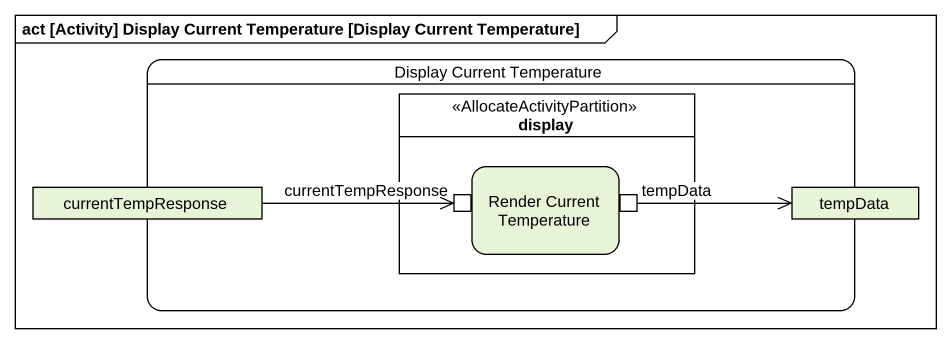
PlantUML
@startuml
mainframe act [Activity] Display Current Temperature [Display Current Temperature]
hide empty description
state "Display Current Temperature" as Display_Current_Temperature {
  state display <<AllocateActivityPartition>> {
    state "Render Current Temperature" as Render_Current_Temperature {
      state "currentTempResponse" as currentTempResponse_2 <<inputPin>>
      state tempData <<outputPin>>
    }
  }
  state currentTempResponse <<object>>
  state "tempData" as tempData_2 <<object>>
}
currentTempResponse -right-> currentTempResponse_2
tempData -right-> tempData_2
@enduml
